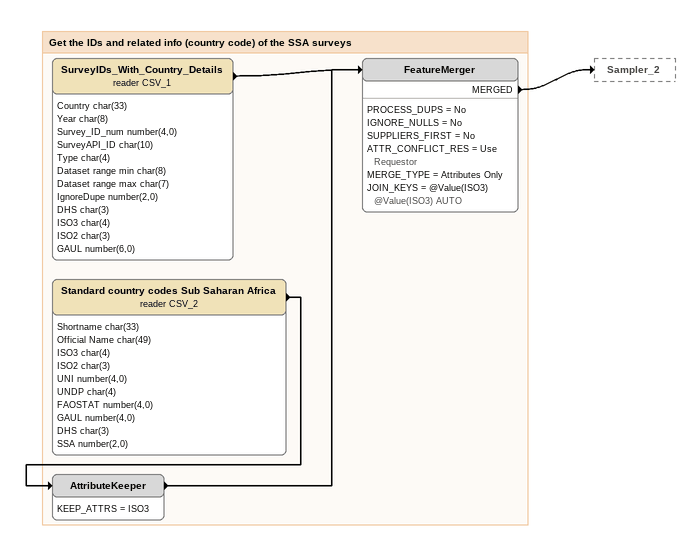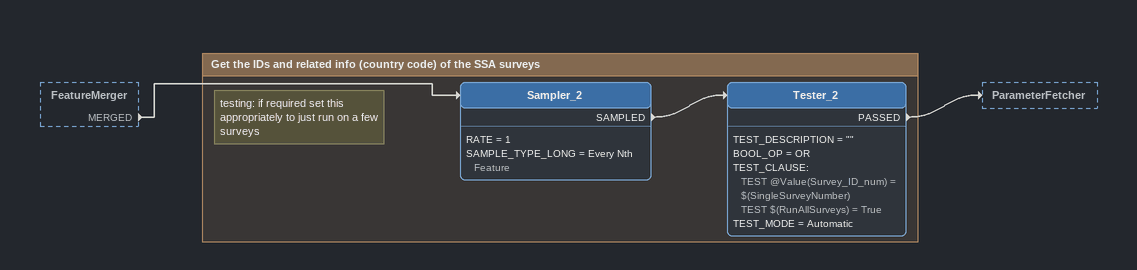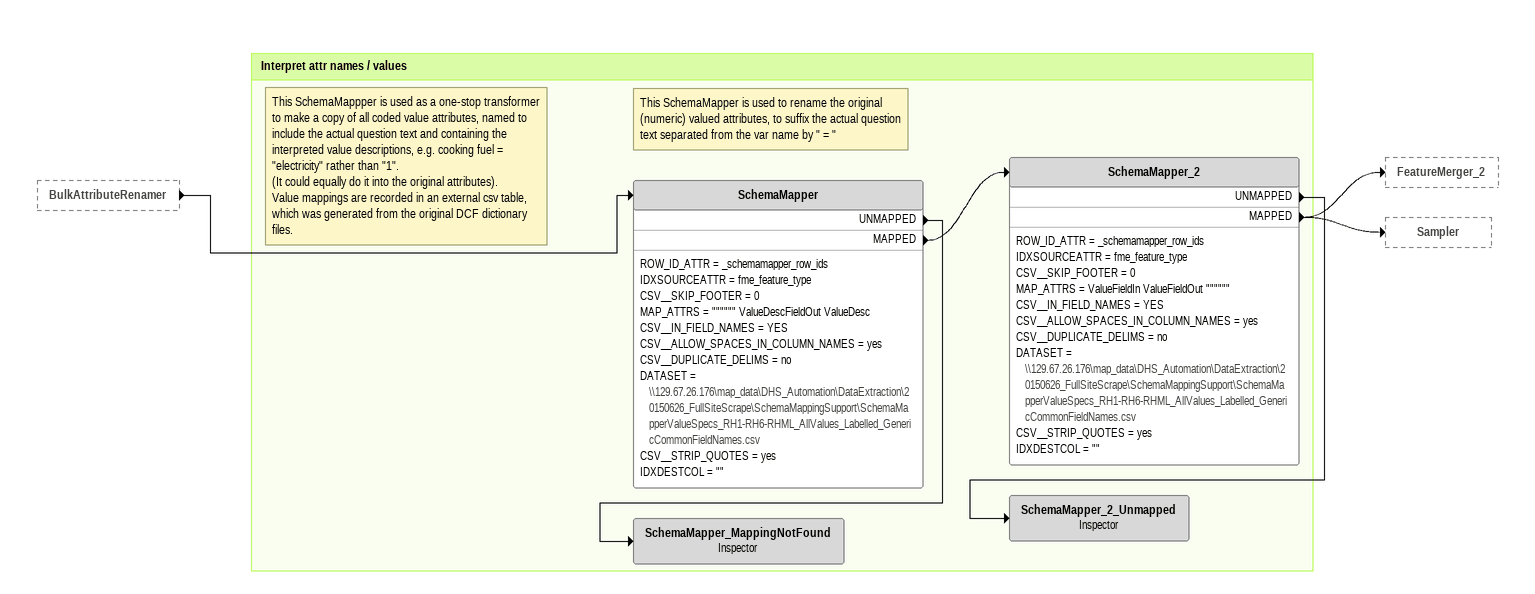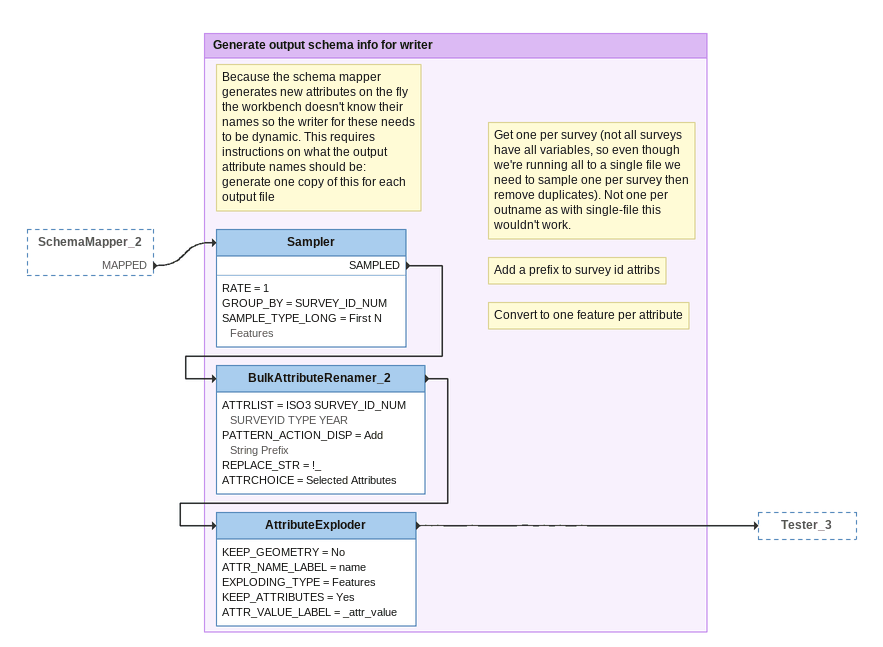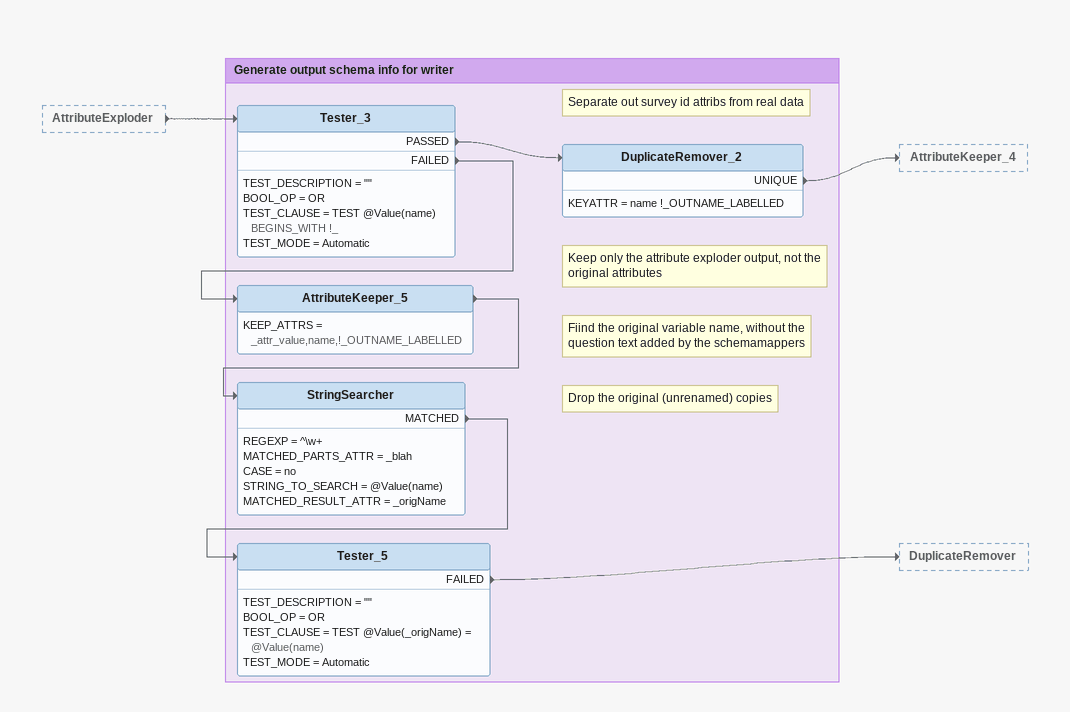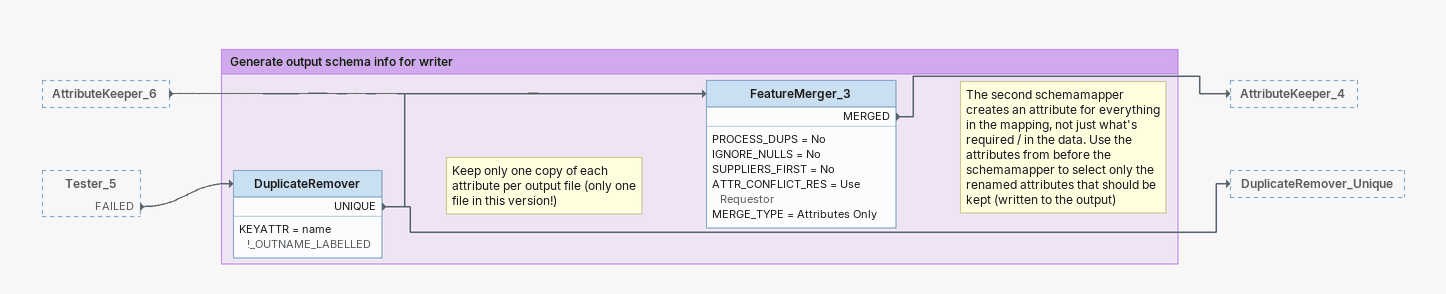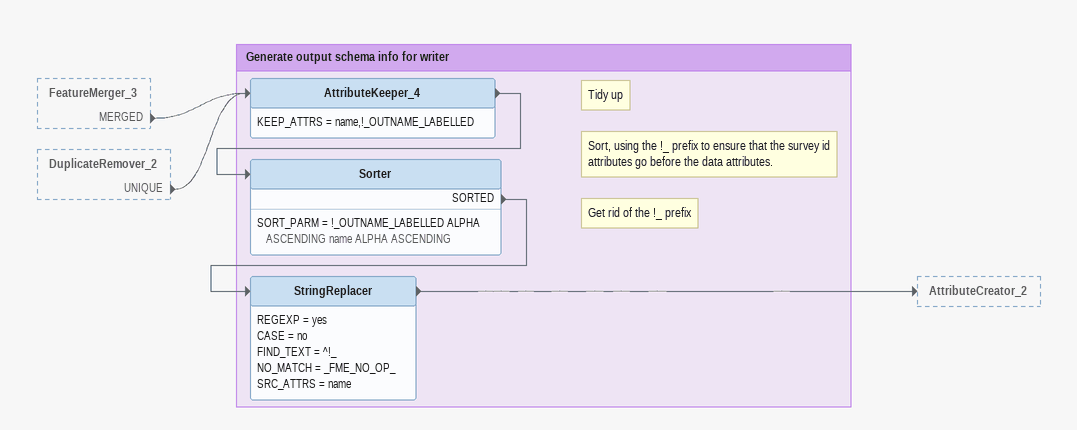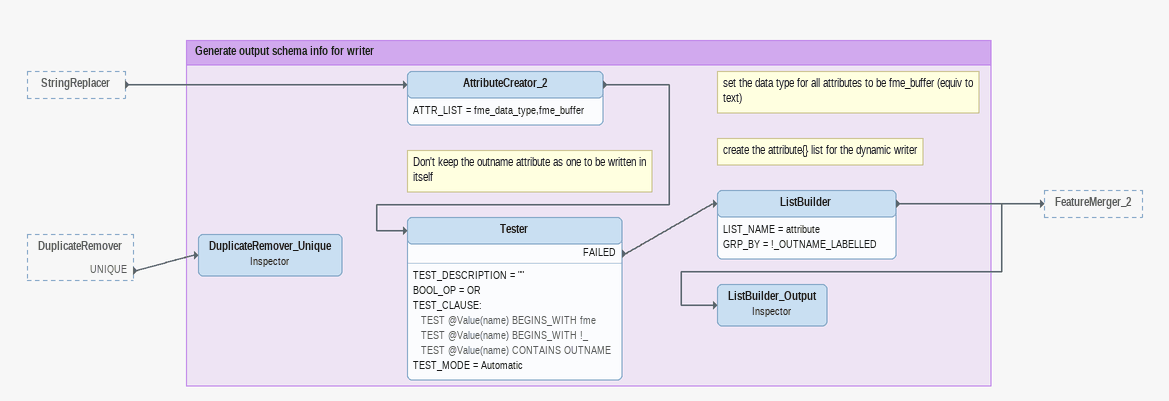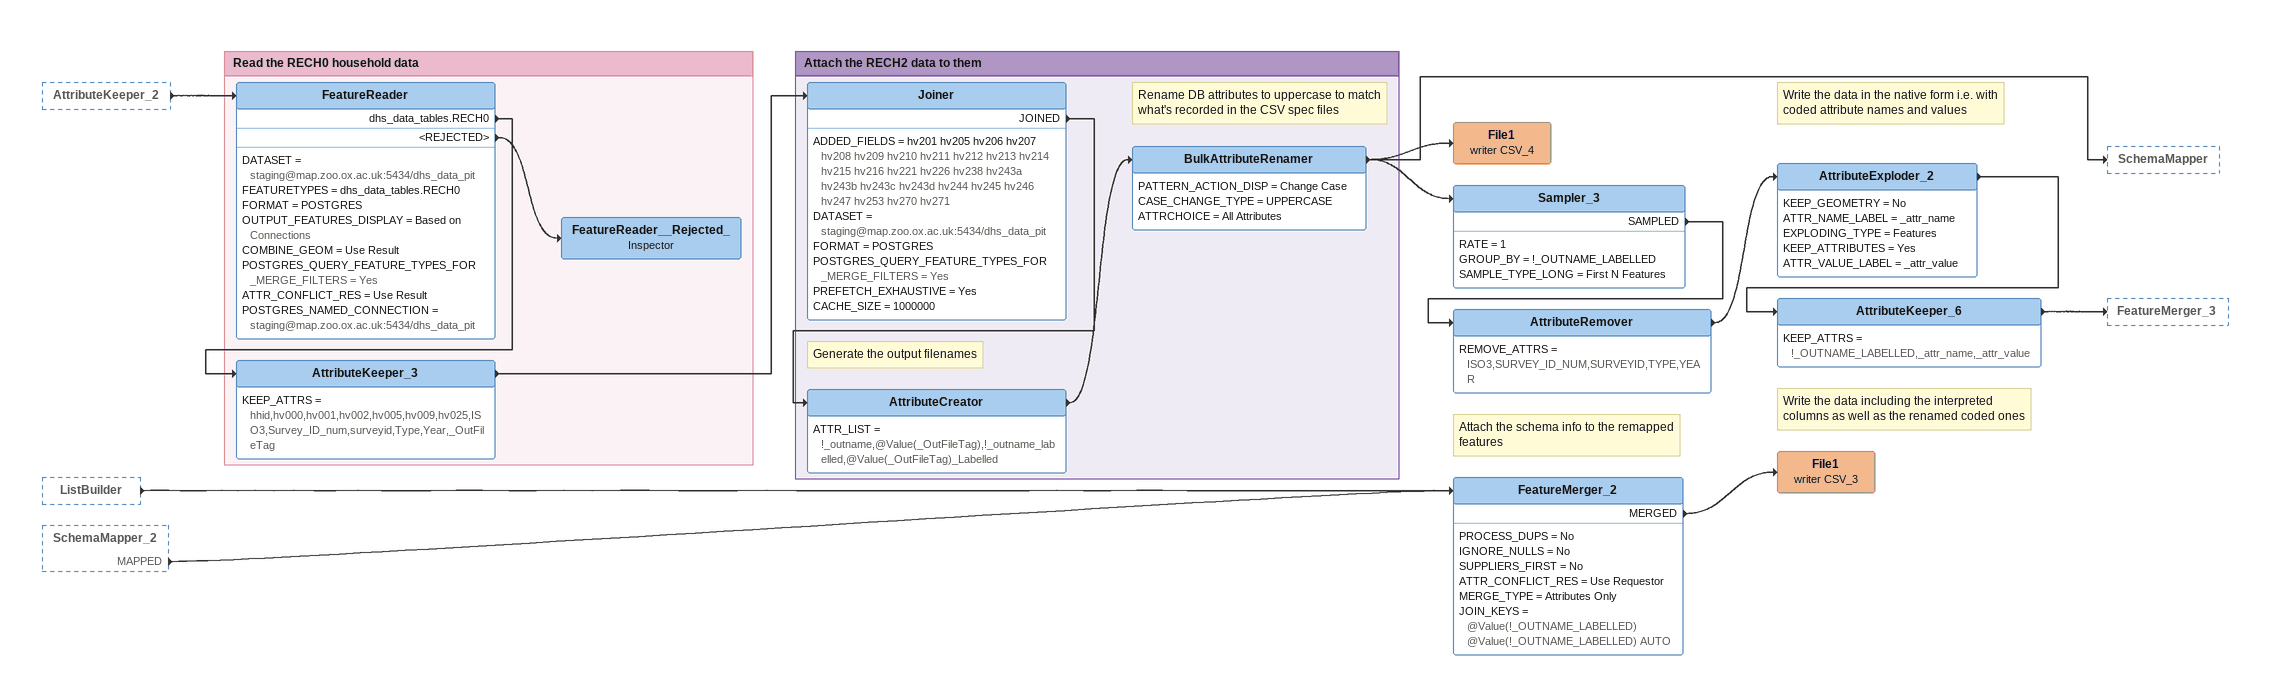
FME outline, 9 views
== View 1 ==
Bookmark: Get the IDs and related info (country code) of the SSA surveys
SurveyIDs_With_Country_Details (reader CSV_1)
    attributes: Country char(33), Year char(8), Survey_ID_num number(4,0), SurveyAPI_ID char(10), Type char(4), Dataset range min char(8), Dataset range max char(7), IgnoreDupe number(2,0), DHS char(3), ISO3 char(4), ISO2 char(3), GAUL number(6,0)
    -> FeatureMerger
Standard country codes Sub Saharan Africa (reader CSV_2)
    attributes: Shortname char(33), Official Name char(49), ISO3 char(4), ISO2 char(3), UNI number(4,0), UNDP char(4), FAOSTAT number(4,0), GAUL number(4,0), DHS char(3), SSA number(2,0)
    -> AttributeKeeper
AttributeKeeper
    KEEP_ATTRS = ISO3
    -> FeatureMerger
FeatureMerger
    PROCESS_DUPS = No
    IGNORE_NULLS = No
    SUPPLIERS_FIRST = No
    ATTR_CONFLICT_RES = Use Requestor
    MERGE_TYPE = Attributes Only
    JOIN_KEYS = @Value(ISO3) @Value(ISO3) AUTO
    MERGED -> Sampler_2

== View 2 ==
FeatureMerger [outside]
    MERGED -> Sampler_2

Bookmark: Get the IDs and related info (country code) of the SSA surveys
Note: testing: if required set this appropriately to just run on a few surveys
Sampler_2
    RATE = 1
    SAMPLE_TYPE_LONG = Every Nth Feature
    SAMPLED -> Tester_2
Tester_2
    TEST_DESCRIPTION = ""
    BOOL_OP = OR
    TEST_CLAUSE:
      TEST @Value(Survey_ID_num) = $(SingleSurveyNumber)
      TEST $(RunAllSurveys) = True
    TEST_MODE = Automatic
    PASSED -> ParameterFetcher

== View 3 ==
BulkAttributeRenamer [outside]
    -> SchemaMapper

Bookmark: Interpret attr names / values
Note: This SchemaMappper is used as a one-stop transformer to make a copy of all coded value attributes, named to include the actual question text and containing the interpreted value descriptions, e.g. cooking fuel = "electricity" rather than "1". / (It could equally do it into the original attributes). / Value mappings are recorded in an external csv table, which was generated from the original DCF dictionary files.
SchemaMapper
    ROW_ID_ATTR = _schemamapper_row_ids
    IDXSOURCEATTR = fme_feature_type
    CSV__SKIP_FOOTER = 0
    MAP_ATTRS = """""" ValueDescFieldOut ValueDesc
    CSV__IN_FIELD_NAMES = YES
    CSV__ALLOW_SPACES_IN_COLUMN_NAMES = yes
    CSV__DUPLICATE_DELIMS = no
    DATASET = \\129.67.26.176\map_data\DHS_Automation\DataExtraction\20150626_FullSiteScrape\SchemaMappingSupport\SchemaMapperValueSpecs_RH1-RH6-RHML_AllValues_Labelled_GenericCommonFieldNames.csv
    CSV__STRIP_QUOTES = yes
    IDXDESTCOL = ""
    UNMAPPED -> SchemaMapper_MappingNotFound
    MAPPED -> SchemaMapper_2
Note: This SchemaMapper is used to rename the original (numeric) valued attributes, to suffix the actual question text separated from the var name by " = "
SchemaMapper_2
    ROW_ID_ATTR = _schemamapper_row_ids
    IDXSOURCEATTR = fme_feature_type
    CSV__SKIP_FOOTER = 0
    MAP_ATTRS = ValueFieldIn ValueFieldOut """"""
    CSV__IN_FIELD_NAMES = YES
    CSV__ALLOW_SPACES_IN_COLUMN_NAMES = yes
    CSV__DUPLICATE_DELIMS = no
    DATASET = \\129.67.26.176\map_data\DHS_Automation\DataExtraction\20150626_FullSiteScrape\SchemaMappingSupport\SchemaMapperValueSpecs_RH1-RH6-RHML_AllValues_Labelled_GenericCommonFieldNames.csv
    CSV__STRIP_QUOTES = yes
    IDXDESTCOL = ""
    UNMAPPED -> SchemaMapper_2_Unmapped
    MAPPED -> FeatureMerger_2
    MAPPED -> Sampler
SchemaMapper_2_Unmapped: Inspector
SchemaMapper_MappingNotFound: Inspector

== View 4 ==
SchemaMapper_2 [outside]
    MAPPED -> Sampler

Bookmark: Generate output schema info for writer
Note: Because the schema mapper generates new attributes on the fly the workbench doesn't know their names so the writer for these needs to be dynamic. This requires instructions on what the output attribute names should be: generate one copy of this for each output file
Note: Get one per survey (not all surveys have all variables, so even though we're running all to a single file we need to sample one per survey then remove duplicates). Not one per outname as with single-file this wouldn't work.
Sampler
    RATE = 1
    GROUP_BY = SURVEY_ID_NUM
    SAMPLE_TYPE_LONG = First N Features
    SAMPLED -> BulkAttributeRenamer_2
Note: Add a prefix to survey id attribs
BulkAttributeRenamer_2
    ATTRLIST = ISO3 SURVEY_ID_NUM SURVEYID TYPE YEAR
    PATTERN_ACTION_DISP = Add String Prefix
    REPLACE_STR = !_
    ATTRCHOICE = Selected Attributes
    -> AttributeExploder
Note: Convert to one feature per attribute
AttributeExploder
    KEEP_GEOMETRY = No
    ATTR_NAME_LABEL = name
    EXPLODING_TYPE = Features
    KEEP_ATTRIBUTES = Yes
    ATTR_VALUE_LABEL = _attr_value
    -> Tester_3

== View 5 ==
AttributeExploder [outside]
    -> Tester_3

Bookmark: Generate output schema info for writer
Note: Separate out survey id attribs from real data
Tester_3
    TEST_DESCRIPTION = ""
    BOOL_OP = OR
    TEST_CLAUSE = TEST @Value(name) BEGINS_WITH !_
    TEST_MODE = Automatic
    PASSED -> DuplicateRemover_2
    FAILED -> AttributeKeeper_5
DuplicateRemover_2
    KEYATTR = name !_OUTNAME_LABELLED
    UNIQUE -> AttributeKeeper_4
Note: Keep only the attribute exploder output, not the original attributes
AttributeKeeper_5
    KEEP_ATTRS = _attr_value,name,!_OUTNAME_LABELLED
    -> StringSearcher
Note: Fiind the original variable name, without the question text added by the schemamappers
StringSearcher
    REGEXP = ^\w+
    MATCHED_PARTS_ATTR = _blah
    CASE = no
    STRING_TO_SEARCH = @Value(name)
    MATCHED_RESULT_ATTR = _origName
    MATCHED -> Tester_5
Note: Drop the original (unrenamed) copies
Tester_5
    TEST_DESCRIPTION = ""
    BOOL_OP = OR
    TEST_CLAUSE = TEST @Value(_origName) = @Value(name)
    TEST_MODE = Automatic
    FAILED -> DuplicateRemover

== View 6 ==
AttributeKeeper_6 [outside]
    -> FeatureMerger_3
Tester_5 [outside]
    FAILED -> DuplicateRemover

Bookmark: Generate output schema info for writer
Note: Keep only one copy of each attribute per output file (only one file in this version!)
DuplicateRemover
    KEYATTR = name !_OUTNAME_LABELLED
    UNIQUE -> FeatureMerger_3
    UNIQUE -> DuplicateRemover_Unique
Note: The second schemamapper creates an attribute for everything in the mapping, not just what's required / in the data. Use the attributes from before the schemamapper to select only the renamed attributes that should be kept (written to the output)
FeatureMerger_3
    PROCESS_DUPS = No
    IGNORE_NULLS = No
    SUPPLIERS_FIRST = No
    ATTR_CONFLICT_RES = Use Requestor
    MERGE_TYPE = Attributes Only
    MERGED -> AttributeKeeper_4

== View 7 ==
FeatureMerger_3 [outside]
    MERGED -> AttributeKeeper_4
DuplicateRemover_2 [outside]
    UNIQUE -> AttributeKeeper_4

Bookmark: Generate output schema info for writer
Note: Tidy up
AttributeKeeper_4
    KEEP_ATTRS = name,!_OUTNAME_LABELLED
    -> Sorter
Note: Sort, using the !_ prefix to ensure that the survey id attributes go before the data attributes.
Sorter
    SORT_PARM = !_OUTNAME_LABELLED ALPHA ASCENDING name ALPHA ASCENDING
    SORTED -> StringReplacer
Note: Get rid of the !_ prefix
StringReplacer
    REGEXP = yes
    CASE = no
    FIND_TEXT = ^!_
    NO_MATCH = _FME_NO_OP_
    SRC_ATTRS = name
    -> AttributeCreator_2

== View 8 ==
StringReplacer [outside]
    -> AttributeCreator_2
DuplicateRemover [outside]
    UNIQUE -> DuplicateRemover_Unique

Bookmark: Generate output schema info for writer
Note: set the data type for all attributes to be fme_buffer (equiv to text)
AttributeCreator_2
    ATTR_LIST = fme_data_type,fme_buffer
    -> Tester
Note: Don't keep the outname attribute as one to be written in itself
Tester
    TEST_DESCRIPTION = ""
    BOOL_OP = OR
    TEST_CLAUSE:
      TEST @Value(name) BEGINS_WITH fme
      TEST @Value(name) BEGINS_WITH !_
      TEST @Value(name) CONTAINS OUTNAME
    TEST_MODE = Automatic
    FAILED -> ListBuilder
Note: create the attribute{} list for the dynamic writer
ListBuilder
    LIST_NAME = attribute
    GRP_BY = !_OUTNAME_LABELLED
    -> FeatureMerger_2
    -> ListBuilder_Output
ListBuilder_Output: Inspector
DuplicateRemover_Unique: Inspector

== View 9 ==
AttributeKeeper_2 [outside]
    -> FeatureReader
ListBuilder [outside]
    -> FeatureMerger_2
SchemaMapper_2 [outside]
    MAPPED -> FeatureMerger_2
Note: Write the data in the native form i.e. with coded attribute names and values
File1 (writer CSV_4)
Sampler_3
    RATE = 1
    GROUP_BY = !_OUTNAME_LABELLED
    SAMPLE_TYPE_LONG = First N Features
    SAMPLED -> AttributeRemover
AttributeRemover
    REMOVE_ATTRS = ISO3,SURVEY_ID_NUM,SURVEYID,TYPE,YEAR
    -> AttributeExploder_2
AttributeExploder_2
    KEEP_GEOMETRY = No
    ATTR_NAME_LABEL = _attr_name
    EXPLODING_TYPE = Features
    KEEP_ATTRIBUTES = Yes
    ATTR_VALUE_LABEL = _attr_value
    -> AttributeKeeper_6
AttributeKeeper_6
    KEEP_ATTRS = !_OUTNAME_LABELLED,_attr_name,_attr_value
    -> FeatureMerger_3
Note: Attach the schema info to the remapped features
FeatureMerger_2
    PROCESS_DUPS = No
    IGNORE_NULLS = No
    SUPPLIERS_FIRST = No
    ATTR_CONFLICT_RES = Use Requestor
    MERGE_TYPE = Attributes Only
    JOIN_KEYS = @Value(!_OUTNAME_LABELLED) @Value(!_OUTNAME_LABELLED) AUTO
    MERGED -> File1 (writer CSV_3)
Note: Write the data including the interpreted columns as well as the renamed coded ones
File1 (writer CSV_3)

Bookmark: Read the RECH0 household data
FeatureReader
    DATASET = staging@map.zoo.ox.ac.uk:5434/dhs_data_pit
    FEATURETYPES = dhs_data_tables.RECH0
    FORMAT = POSTGRES
    OUTPUT_FEATURES_DISPLAY = Based on Connections
    COMBINE_GEOM = Use Result
    POSTGRES_QUERY_FEATURE_TYPES_FOR_MERGE_FILTERS = Yes
    ATTR_CONFLICT_RES = Use Result
    POSTGRES_NAMED_CONNECTION = staging@map.zoo.ox.ac.uk:5434/dhs_data_pit
    dhs_data_tables.RECH0 -> AttributeKeeper_3
    <REJECTED> -> FeatureReader__Rejected_
FeatureReader__Rejected_: Inspector
AttributeKeeper_3
    KEEP_ATTRS = hhid,hv000,hv001,hv002,hv005,hv009,hv025,ISO3,Survey_ID_num,surveyid,Type,Year,_OutFileTag
    -> Joiner

Bookmark: Attach the RECH2 data to them
Joiner
    ADDED_FIELDS = hv201 hv205 hv206 hv207 hv208 hv209 hv210 hv211 hv212 hv213 hv214 hv215 hv216 hv221 hv226 hv238 hv243a hv243b hv243c hv243d hv244 hv245 hv246 hv247 hv253 hv270 hv271
    DATASET = staging@map.zoo.ox.ac.uk:5434/dhs_data_pit
    FORMAT = POSTGRES
    POSTGRES_QUERY_FEATURE_TYPES_FOR_MERGE_FILTERS = Yes
    PREFETCH_EXHAUSTIVE = Yes
    CACHE_SIZE = 1000000
    JOINED -> AttributeCreator
Note: Generate the output filenames
AttributeCreator
    ATTR_LIST = !_outname,@Value(_OutFileTag),!_outname_labelled,@Value(_OutFileTag)_Labelled
    -> BulkAttributeRenamer
Note: Rename DB attributes to uppercase to match what's recorded in the CSV spec files
BulkAttributeRenamer
    PATTERN_ACTION_DISP = Change Case
    CASE_CHANGE_TYPE = UPPERCASE
    ATTRCHOICE = All Attributes
    -> File1 (writer CSV_4)
    -> SchemaMapper
    -> Sampler_3
